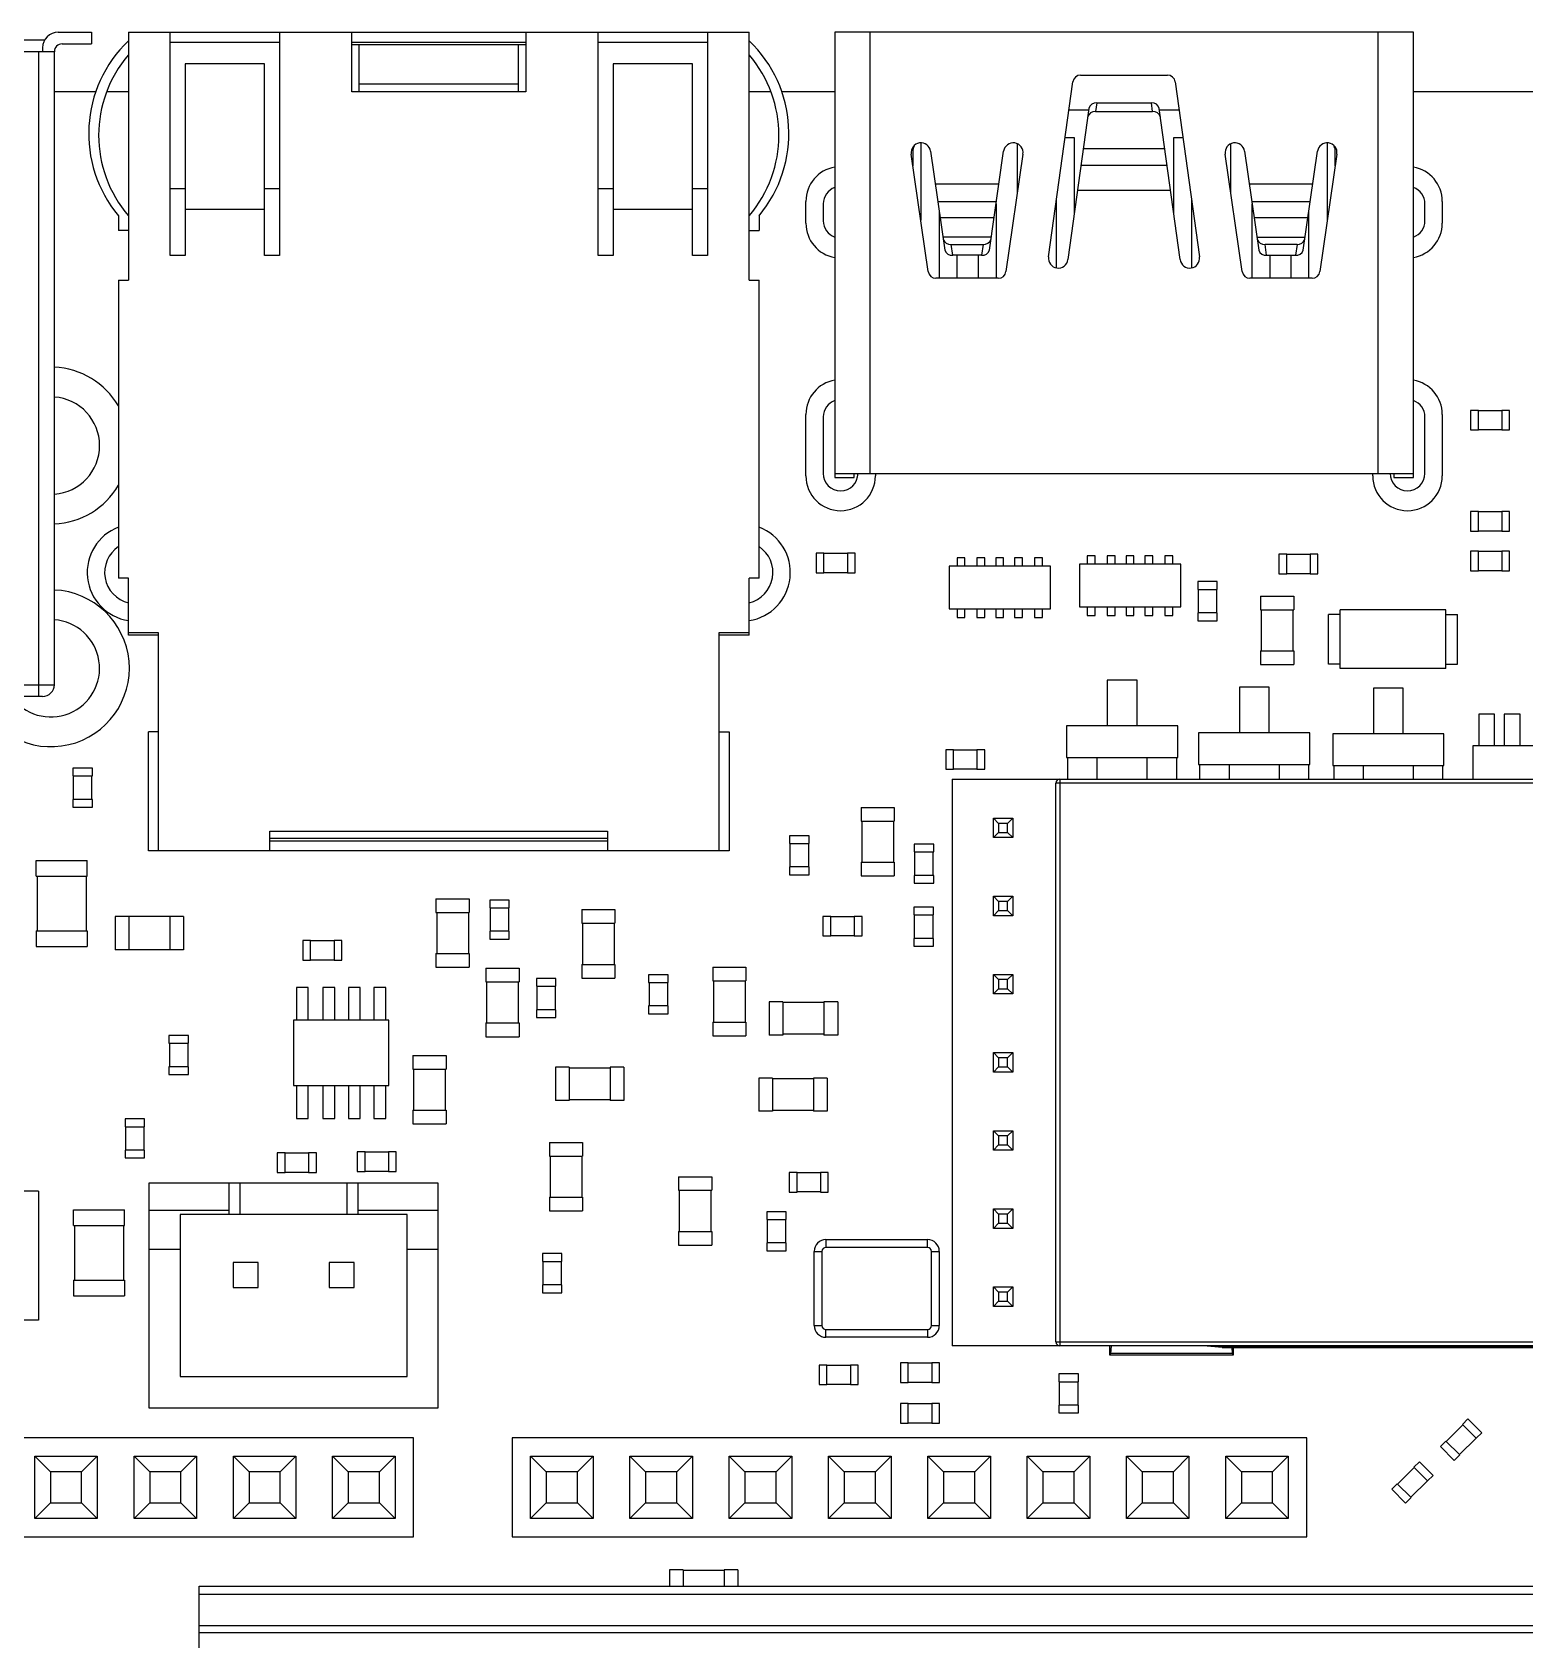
# Model space of a CAD drawing. Extents: x 0 to 723, y 0 to 367.
# Drawn here: x 629.4 to 677.9, y 314.6 to 366.9 of the extents above; entities that cross this region are included whole.
import ezdxf

# ---------------------------------------------------------------- set-up
doc = ezdxf.new("R2010")
doc.units = 0
doc.header["$MEASUREMENT"] = 0
doc.layers.get('0').update_dxf_attribs({"linetype": 'CONTINUOUS'})

msp = doc.modelspace()

# ---------------------------------------------------------------- linework, layer by layer
at = {"linetype": 'CONTINUOUS'}
for p, q in [((630.287, 366.88), (631.367, 366.88)), ((631.367, 366.88), (631.367, 366.499)), ((632.567, 366.88), (632.567, 358.815)), ((632.567, 366.88), (652.729, 366.88)), ((633.922, 359.621), (633.922, 366.88)), ((637.471, 366.88), (637.471, 359.621)), ((639.825, 364.944), (639.825, 366.88)), ((645.471, 366.88), (645.471, 364.944)), ((647.825, 359.621), (647.825, 366.88)), ((651.374, 366.88), (651.374, 359.621)), ((652.729, 358.815), (652.729, 366.88)), ((655.512, 366.88), (655.512, 352.402)), ((674.308, 366.88), (655.512, 366.88)), ((656.655, 366.88), (656.655, 352.529)), ((673.165, 352.529), (673.165, 366.88)), ((674.308, 352.402), (674.308, 366.88)), ((628.89, 366.626), (629.848, 366.626)), ((629.779, 366.372), (629.779, 366.245)), ((630.414, 366.499), (631.367, 366.499)), ((633.922, 366.557), (637.471, 366.557)), ((639.825, 366.557), (645.471, 366.557)), ((639.825, 366.476), (645.471, 366.476)), ((640.067, 364.944), (640.067, 366.476)), ((645.229, 366.476), (645.229, 364.944)), ((647.825, 366.557), (651.374, 366.557)), ((630.16, 366.245), (613.396, 366.245)), ((629.652, 345.29), (629.652, 366.245)), ((630.16, 345.671), (630.16, 366.245)), ((636.987, 365.847), (634.406, 365.847)), ((634.406, 365.847), (634.406, 359.621)), ((636.987, 359.621), (636.987, 365.847)), ((648.309, 365.847), (648.309, 359.621)), ((650.89, 365.847), (648.309, 365.847)), ((650.89, 359.621), (650.89, 365.847)), ((662.457, 359.574), (663.246, 365.263)), ((663.498, 365.483), (666.321, 365.483)), ((666.573, 365.263), (667.362, 359.574)), ((631.502, 364.936), (630.16, 364.936)), ((632.567, 364.936), (631.855, 364.936)), ((645.471, 364.944), (639.825, 364.944)), ((645.229, 365.186), (640.067, 365.186)), ((653.441, 364.936), (652.729, 364.936)), ((655.512, 364.936), (653.794, 364.936)), ((680.993, 364.936), (674.308, 364.936)), ((663.767, 364.393), (663.086, 359.487)), ((663.759, 364.34), (663.118, 364.34)), ((664.02, 364.581), (663.981, 364.301)), ((663.981, 364.301), (665.838, 364.301)), ((664.02, 364.581), (665.8, 364.581)), ((665.838, 364.301), (665.8, 364.581)), ((666.733, 359.487), (666.053, 364.393)), ((666.701, 364.34), (666.06, 364.34)), ((661.449, 361.694), (661.449, 363.25)), ((662.995, 363.451), (663.29, 363.451)), ((663.29, 363.451), (663.29, 360.958)), ((666.529, 363.451), (666.824, 363.451)), ((666.529, 360.958), (666.529, 363.451)), ((668.37, 363.25), (668.37, 361.694)), ((658.547, 359.096), (657.995, 362.919)), ((658.052, 363.07), (658.052, 362.53)), ((658.624, 363.009), (659.088, 359.792)), ((660.533, 359.792), (660.997, 363.009)), ((661.626, 362.919), (661.074, 359.096)), ((663.588, 363.102), (666.232, 363.102)), ((668.745, 359.096), (668.194, 362.919)), ((668.822, 363.009), (669.286, 359.792)), ((670.731, 359.792), (671.195, 363.009)), ((671.824, 362.919), (671.272, 359.096)), ((671.768, 362.53), (671.768, 363.07)), ((666.309, 362.546), (663.511, 362.546)), ((633.922, 361.799), (634.406, 361.799)), ((636.987, 361.799), (637.471, 361.799)), ((647.825, 361.799), (648.309, 361.799)), ((650.89, 361.799), (651.374, 361.799)), ((658.776, 361.955), (660.845, 361.955)), ((666.421, 361.736), (663.398, 361.736)), ((668.974, 361.955), (671.043, 361.955)), ((636.987, 361.113), (634.406, 361.113)), ((650.89, 361.113), (648.309, 361.113)), ((654.573, 360.669), (654.573, 361.379)), ((655.137, 361.298), (655.137, 360.75)), ((658.86, 361.372), (660.761, 361.372)), ((660.75, 361.3), (660.75, 358.879)), ((662.719, 359.217), (662.719, 361.46)), ((667.1, 361.46), (667.1, 359.217)), ((669.058, 361.372), (670.959, 361.372)), ((669.069, 358.879), (669.069, 361.3)), ((674.681, 360.75), (674.681, 361.298)), ((675.246, 361.379), (675.246, 360.669)), ((632.245, 360.912), (632.245, 360.428)), ((653.051, 360.912), (653.051, 360.428)), ((658.909, 358.879), (658.909, 361.036)), ((658.934, 360.859), (660.687, 360.859)), ((669.132, 360.859), (670.885, 360.859)), ((670.91, 358.879), (670.91, 361.036)), ((632.567, 360.428), (632.245, 360.428)), ((652.729, 360.428), (653.051, 360.428)), ((655.506, 360.337), (655.512, 360.334)), ((660.594, 360.216), (659.027, 360.216)), ((669.225, 360.216), (670.792, 360.216)), ((674.308, 360.334), (674.313, 360.337)), ((634.406, 359.621), (633.922, 359.621)), ((637.471, 359.621), (636.987, 359.621)), ((648.309, 359.621), (647.825, 359.621)), ((651.374, 359.621), (650.89, 359.621)), ((659.342, 359.628), (659.291, 359.98)), ((659.291, 359.98), (660.33, 359.98)), ((660.279, 359.628), (659.342, 359.628)), ((659.48, 359.628), (659.48, 358.879)), ((660.179, 358.879), (660.179, 359.628)), ((660.33, 359.98), (660.279, 359.628)), ((669.54, 359.628), (669.49, 359.98)), ((670.528, 359.98), (669.49, 359.98)), ((669.54, 359.628), (670.477, 359.628)), ((669.64, 359.628), (669.64, 358.879)), ((670.339, 358.879), (670.339, 359.628)), ((670.528, 359.98), (670.477, 359.628)), ((632.245, 358.815), (632.245, 349.138)), ((632.245, 358.815), (632.567, 358.815)), ((652.729, 358.815), (653.051, 358.815)), ((653.051, 349.138), (653.051, 358.815)), ((660.822, 358.879), (658.799, 358.879)), ((671.021, 358.879), (668.997, 358.879)), ((654.573, 352.455), (654.573, 354.455)), ((655.137, 354.374), (655.137, 352.536)), ((674.681, 352.536), (674.681, 354.374)), ((675.246, 354.455), (675.246, 352.455)), ((676.165, 354.588), (676.165, 353.953)), ((676.419, 354.588), (676.165, 354.588)), ((676.419, 353.953), (676.419, 354.588)), ((677.181, 354.576), (676.419, 354.576)), ((677.181, 354.588), (677.181, 353.953)), ((677.435, 354.588), (677.181, 354.588)), ((677.435, 353.953), (677.435, 354.588)), ((676.165, 353.953), (676.419, 353.953)), ((676.419, 353.966), (677.181, 353.966)), ((677.181, 353.953), (677.435, 353.953)), ((674.308, 352.529), (655.512, 352.529)), ((655.512, 352.402), (656.147, 352.402)), ((656.147, 352.402), (656.147, 352.529)), ((656.831, 352.529), (656.831, 352.455)), ((672.988, 352.455), (672.988, 352.529)), ((673.673, 352.529), (673.673, 352.402)), ((673.673, 352.402), (674.308, 352.402)), ((676.165, 351.298), (676.165, 350.663)), ((676.419, 351.298), (676.165, 351.298)), ((676.419, 350.663), (676.419, 351.298)), ((677.181, 351.285), (676.419, 351.285)), ((677.181, 351.298), (677.181, 350.663)), ((677.435, 351.298), (677.181, 351.298)), ((677.435, 350.663), (677.435, 351.298)), ((676.165, 350.663), (676.419, 350.663)), ((676.419, 350.676), (677.181, 350.676)), ((677.181, 350.663), (677.435, 350.663)), ((654.907, 349.943), (654.907, 349.308)), ((655.161, 349.943), (654.907, 349.943)), ((655.161, 349.308), (655.161, 349.943)), ((655.923, 349.93), (655.161, 349.93)), ((656.177, 349.943), (655.923, 349.943)), ((655.923, 349.943), (655.923, 349.308)), ((656.177, 349.308), (656.177, 349.943)), ((659.742, 349.79), (659.483, 349.79)), ((659.483, 349.79), (659.483, 349.52)), ((659.742, 349.52), (659.742, 349.79)), ((660.387, 349.79), (660.129, 349.79)), ((660.129, 349.79), (660.129, 349.52)), ((660.387, 349.52), (660.387, 349.79)), ((660.998, 349.79), (660.744, 349.79)), ((660.744, 349.79), (660.744, 349.52)), ((660.998, 349.52), (660.998, 349.79)), ((661.613, 349.79), (661.354, 349.79)), ((661.354, 349.79), (661.354, 349.52)), ((661.613, 349.52), (661.613, 349.79)), ((662, 349.79), (662, 349.52)), ((662.258, 349.79), (662, 349.79)), ((662.258, 349.52), (662.258, 349.79)), ((666.749, 349.585), (663.458, 349.585)), ((663.458, 349.585), (663.458, 348.198)), ((663.974, 349.858), (663.716, 349.858)), ((663.716, 349.858), (663.716, 349.585)), ((663.974, 349.585), (663.974, 349.858)), ((664.62, 349.858), (664.362, 349.858)), ((664.362, 349.858), (664.362, 349.585)), ((664.62, 349.585), (664.62, 349.858)), ((665.23, 349.858), (664.976, 349.858)), ((664.976, 349.858), (664.976, 349.585)), ((665.23, 349.585), (665.23, 349.858)), ((665.845, 349.858), (665.587, 349.858)), ((665.587, 349.858), (665.587, 349.585)), ((665.845, 349.585), (665.845, 349.858)), ((666.491, 349.858), (666.233, 349.858)), ((666.233, 349.858), (666.233, 349.585)), ((666.491, 349.585), (666.491, 349.858)), ((666.749, 348.198), (666.749, 349.585)), ((670.193, 349.911), (669.939, 349.911)), ((669.939, 349.911), (669.939, 349.276)), ((670.193, 349.276), (670.193, 349.911)), ((670.955, 349.898), (670.193, 349.898)), ((671.209, 349.911), (670.955, 349.911)), ((670.955, 349.911), (670.955, 349.276)), ((671.209, 349.276), (671.209, 349.911)), ((676.165, 350.008), (676.165, 349.373)), ((676.419, 350.008), (676.165, 350.008)), ((676.419, 349.373), (676.419, 350.008)), ((677.181, 349.995), (676.419, 349.995)), ((677.181, 350.008), (677.181, 349.373)), ((677.435, 350.008), (677.181, 350.008)), ((677.435, 349.373), (677.435, 350.008)), ((632.567, 349.138), (632.245, 349.138)), ((632.567, 347.283), (632.567, 349.138)), ((653.051, 349.138), (652.729, 349.138)), ((652.729, 347.283), (652.729, 349.138)), ((654.907, 349.308), (655.161, 349.308)), ((655.161, 349.321), (655.923, 349.321)), ((655.923, 349.308), (656.177, 349.308)), ((659.233, 349.52), (659.233, 348.133)), ((662.523, 349.52), (659.233, 349.52)), ((662.523, 348.133), (662.523, 349.52)), ((669.939, 349.276), (670.193, 349.276)), ((670.193, 349.289), (670.955, 349.289)), ((670.955, 349.276), (671.209, 349.276)), ((676.165, 349.373), (676.419, 349.373)), ((676.419, 349.385), (677.181, 349.385)), ((677.181, 349.373), (677.435, 349.373)), ((667.301, 349.021), (667.301, 348.767)), ((667.936, 349.021), (667.301, 349.021)), ((667.301, 348.767), (667.936, 348.767)), ((667.313, 348.767), (667.313, 348.005)), ((667.923, 348.005), (667.923, 348.767)), ((667.936, 348.767), (667.936, 349.021)), ((669.343, 348.548), (670.423, 348.548)), ((669.343, 348.548), (669.343, 348.104)), ((670.423, 348.548), (670.423, 348.104)), ((659.233, 348.133), (662.523, 348.133)), ((659.483, 348.128), (659.483, 347.854)), ((659.742, 348.128), (659.483, 348.128)), ((659.742, 347.854), (659.742, 348.128)), ((660.129, 348.128), (660.129, 347.854)), ((660.387, 348.128), (660.129, 348.128)), ((660.387, 347.854), (660.387, 348.128)), ((660.998, 348.128), (660.744, 348.128)), ((660.744, 348.128), (660.744, 347.854)), ((660.998, 347.854), (660.998, 348.128)), ((661.354, 348.128), (661.354, 347.854)), ((661.613, 348.128), (661.354, 348.128)), ((661.613, 347.854), (661.613, 348.128)), ((662, 348.128), (662, 347.854)), ((662.258, 348.128), (662, 348.128)), ((662.258, 347.854), (662.258, 348.128)), ((663.458, 348.198), (666.749, 348.198)), ((663.716, 348.196), (663.716, 347.922)), ((663.974, 348.196), (663.716, 348.196)), ((663.974, 347.922), (663.974, 348.196)), ((664.62, 348.196), (664.362, 348.196)), ((664.362, 348.196), (664.362, 347.922)), ((664.62, 347.922), (664.62, 348.196)), ((664.976, 348.196), (664.976, 347.922)), ((665.23, 348.196), (664.976, 348.196)), ((665.23, 347.922), (665.23, 348.196)), ((665.587, 348.196), (665.587, 347.922)), ((665.845, 348.196), (665.587, 348.196)), ((665.845, 347.922), (665.845, 348.196)), ((666.233, 348.196), (666.233, 347.922)), ((666.491, 348.196), (666.233, 348.196)), ((666.491, 347.922), (666.491, 348.196)), ((667.301, 348.005), (667.301, 347.751)), ((667.936, 348.005), (667.301, 348.005)), ((667.936, 347.751), (667.936, 348.005)), ((669.343, 348.104), (670.423, 348.104)), ((669.368, 348.104), (669.368, 346.77)), ((670.397, 348.104), (670.397, 346.77)), ((671.931, 346.194), (671.931, 348.099)), ((675.36, 348.099), (671.931, 348.099)), ((675.36, 346.194), (675.36, 348.099)), ((659.483, 347.854), (659.742, 347.854)), ((660.129, 347.854), (660.387, 347.854)), ((660.744, 347.854), (660.998, 347.854)), ((661.354, 347.854), (661.613, 347.854)), ((662, 347.854), (662.258, 347.854)), ((663.716, 347.922), (663.974, 347.922)), ((664.362, 347.922), (664.62, 347.922)), ((664.976, 347.922), (665.23, 347.922)), ((665.587, 347.922), (665.845, 347.922)), ((666.233, 347.922), (666.491, 347.922)), ((667.301, 347.751), (667.936, 347.751)), ((671.931, 347.953), (671.55, 347.953)), ((671.55, 346.34), (671.55, 347.953)), ((675.36, 347.953), (675.741, 347.953)), ((675.741, 346.34), (675.741, 347.953)), ((632.567, 347.363), (633.535, 347.363)), ((633.535, 347.283), (632.567, 347.283)), ((633.535, 347.363), (633.535, 340.267)), ((651.761, 347.363), (652.729, 347.363)), ((651.761, 340.267), (651.761, 347.363)), ((652.729, 347.283), (651.761, 347.283)), ((669.343, 346.77), (670.423, 346.77)), ((669.343, 346.77), (669.343, 346.326)), ((670.423, 346.77), (670.423, 346.326)), ((669.343, 346.326), (670.423, 346.326)), ((671.931, 346.34), (671.55, 346.34)), ((675.36, 346.194), (671.931, 346.194)), ((675.36, 346.34), (675.741, 346.34)), ((613.396, 345.671), (630.16, 345.671)), ((665.33, 345.819), (664.362, 345.819)), ((664.362, 345.819), (664.362, 344.335)), ((665.33, 344.335), (665.33, 345.819)), ((669.622, 345.593), (668.655, 345.593)), ((668.655, 345.593), (668.655, 344.11)), ((669.622, 344.11), (669.622, 345.593)), ((673.977, 345.561), (673.009, 345.561)), ((673.009, 345.561), (673.009, 344.077)), ((673.977, 344.077), (673.977, 345.561)), ((629.779, 345.29), (613.777, 345.29)), ((676.432, 344.713), (676.432, 343.681)), ((676.948, 344.713), (676.432, 344.713)), ((676.948, 343.681), (676.948, 344.713)), ((677.774, 344.713), (677.258, 344.713)), ((677.258, 344.713), (677.258, 343.681)), ((677.774, 343.681), (677.774, 344.713)), ((633.213, 340.267), (633.213, 344.138)), ((633.535, 344.138), (633.213, 344.138)), ((651.761, 344.138), (652.083, 344.138)), ((652.083, 344.138), (652.083, 340.267)), ((663.042, 344.335), (663.042, 343.303)), ((666.655, 344.335), (663.042, 344.335)), ((666.655, 343.303), (666.655, 344.335)), ((667.332, 344.11), (667.332, 343.077)), ((670.945, 344.11), (667.332, 344.11)), ((670.945, 343.077), (670.945, 344.11)), ((675.3, 344.077), (671.687, 344.077)), ((671.687, 344.077), (671.687, 343.045)), ((675.3, 343.045), (675.3, 344.077)), ((659.37, 343.556), (659.116, 343.556)), ((659.116, 343.556), (659.116, 342.921)), ((659.37, 342.921), (659.37, 343.556)), ((660.132, 343.544), (659.37, 343.544)), ((660.386, 343.556), (660.132, 343.556)), ((660.132, 343.556), (660.132, 342.921)), ((660.386, 342.921), (660.386, 343.556)), ((663.042, 343.303), (666.655, 343.303)), ((663.072, 343.303), (663.072, 342.6)), ((664.039, 342.6), (664.039, 343.303)), ((665.652, 343.303), (665.652, 342.6)), ((666.62, 342.6), (666.62, 343.303)), ((678.784, 343.681), (676.244, 343.681)), ((676.244, 343.681), (676.244, 342.6)), ((630.759, 342.959), (630.759, 342.705)), ((631.394, 342.959), (630.759, 342.959)), ((631.394, 342.705), (631.394, 342.959)), ((659.116, 342.921), (659.37, 342.921)), ((659.37, 342.934), (660.132, 342.934)), ((660.132, 342.921), (660.386, 342.921)), ((667.332, 343.077), (670.945, 343.077)), ((667.364, 343.077), (667.364, 342.6)), ((668.332, 342.6), (668.332, 343.077)), ((669.945, 343.077), (669.945, 342.6)), ((670.913, 342.6), (670.913, 343.077)), ((671.687, 343.045), (675.3, 343.045)), ((671.719, 343.045), (671.719, 342.6)), ((672.687, 342.6), (672.687, 343.045)), ((674.3, 343.045), (674.3, 342.6)), ((675.268, 342.6), (675.268, 343.045)), ((630.759, 342.705), (631.394, 342.705)), ((630.772, 342.705), (630.772, 341.943)), ((631.381, 341.943), (631.381, 342.705)), ((659.329, 342.6), (695.08, 342.6)), ((659.329, 342.6), (659.329, 324.185)), ((685.428, 342.473), (662.695, 342.473)), ((662.695, 324.312), (662.695, 342.473)), ((662.822, 342.6), (662.822, 324.185)), ((631.394, 341.943), (630.759, 341.943)), ((630.759, 341.943), (630.759, 341.689)), ((631.394, 341.689), (631.394, 341.943)), ((630.759, 341.689), (631.394, 341.689)), ((656.367, 341.681), (656.367, 341.237)), ((656.367, 341.681), (657.446, 341.681)), ((656.367, 341.237), (657.446, 341.237)), ((656.392, 341.237), (656.392, 339.903)), ((657.421, 341.237), (657.421, 339.903)), ((657.446, 341.681), (657.446, 341.237)), ((660.663, 340.701), (660.663, 341.336)), ((660.663, 341.336), (660.833, 341.165)), ((660.663, 341.336), (661.298, 341.336)), ((661.128, 341.165), (661.298, 341.336)), ((661.298, 341.336), (661.298, 340.701)), ((637.164, 340.912), (648.132, 340.912)), ((637.164, 340.267), (637.164, 340.912)), ((648.132, 340.912), (648.132, 340.267)), ((654.042, 340.763), (654.042, 340.509)), ((654.677, 340.763), (654.042, 340.763)), ((654.677, 340.509), (654.677, 340.763)), ((660.663, 340.701), (660.833, 340.871)), ((661.298, 340.701), (660.663, 340.701)), ((660.833, 341.165), (660.833, 340.871)), ((661.128, 341.165), (660.833, 341.165)), ((660.833, 340.871), (661.128, 340.871)), ((661.128, 340.871), (661.128, 341.165)), ((661.128, 340.871), (661.298, 340.701)), ((652.083, 340.267), (633.213, 340.267)), ((648.132, 340.67), (637.164, 340.67)), ((648.132, 340.589), (637.164, 340.589)), ((654.042, 340.509), (654.677, 340.509)), ((654.054, 340.509), (654.054, 339.747)), ((654.664, 339.747), (654.664, 340.509)), ((658.726, 340.488), (658.091, 340.488)), ((658.091, 340.488), (658.091, 340.234)), ((658.091, 340.234), (658.726, 340.234)), ((658.103, 340.234), (658.103, 339.472)), ((658.713, 339.472), (658.713, 340.234)), ((658.726, 340.234), (658.726, 340.488)), ((629.573, 339.444), (629.573, 339.952)), ((629.573, 339.952), (631.224, 339.952)), ((631.224, 339.444), (631.224, 339.952)), ((654.042, 339.747), (654.042, 339.493)), ((654.677, 339.747), (654.042, 339.747)), ((654.677, 339.493), (654.677, 339.747)), ((656.367, 339.903), (656.367, 339.459)), ((656.367, 339.903), (657.446, 339.903)), ((657.446, 339.903), (657.446, 339.459)), ((629.573, 339.444), (631.224, 339.444)), ((629.598, 339.444), (629.598, 337.666)), ((631.198, 339.444), (631.198, 337.666)), ((654.042, 339.493), (654.677, 339.493)), ((656.367, 339.459), (657.446, 339.459)), ((658.091, 339.472), (658.091, 339.218)), ((658.726, 339.472), (658.091, 339.472)), ((658.091, 339.218), (658.726, 339.218)), ((658.726, 339.218), (658.726, 339.472)), ((642.556, 338.709), (643.636, 338.709)), ((642.556, 338.709), (642.556, 338.265)), ((643.636, 338.709), (643.636, 338.265)), ((644.302, 338.671), (644.302, 338.417)), ((644.937, 338.671), (644.302, 338.671)), ((644.937, 338.417), (644.937, 338.671)), ((660.663, 338.161), (660.663, 338.796)), ((660.663, 338.796), (660.833, 338.625)), ((660.663, 338.796), (661.298, 338.796)), ((660.833, 338.625), (660.833, 338.331)), ((661.128, 338.625), (660.833, 338.625)), ((661.298, 338.796), (661.128, 338.625)), ((661.128, 338.331), (661.128, 338.625)), ((661.298, 338.796), (661.298, 338.161)), ((632.137, 338.138), (632.137, 337.058)), ((634.36, 338.138), (632.137, 338.138)), ((632.582, 338.138), (632.582, 337.058)), ((633.915, 338.138), (633.915, 337.058)), ((634.36, 338.138), (634.36, 337.058)), ((642.556, 338.265), (643.636, 338.265)), ((642.582, 338.265), (642.582, 336.931)), ((643.61, 338.265), (643.61, 336.931)), ((644.302, 338.417), (644.937, 338.417)), ((644.315, 338.417), (644.315, 337.655)), ((644.924, 337.655), (644.924, 338.417)), ((647.29, 338.36), (647.29, 337.916)), ((647.29, 338.36), (648.37, 338.36)), ((648.37, 338.36), (648.37, 337.916)), ((655.382, 338.142), (655.128, 338.142)), ((655.128, 338.142), (655.128, 337.507)), ((655.382, 337.507), (655.382, 338.142)), ((656.144, 338.129), (655.382, 338.129)), ((656.144, 338.142), (656.144, 337.507)), ((656.398, 338.142), (656.144, 338.142)), ((656.398, 337.507), (656.398, 338.142)), ((658.081, 338.443), (658.081, 338.189)), ((658.716, 338.443), (658.081, 338.443)), ((658.081, 338.189), (658.716, 338.189)), ((658.094, 338.189), (658.094, 337.427)), ((658.704, 337.427), (658.704, 338.189)), ((658.716, 338.189), (658.716, 338.443)), ((660.833, 338.331), (660.663, 338.161)), ((661.298, 338.161), (660.663, 338.161)), ((660.833, 338.331), (661.128, 338.331)), ((661.128, 338.331), (661.298, 338.161)), ((629.573, 337.666), (631.224, 337.666)), ((629.573, 337.666), (629.573, 337.158)), ((631.224, 337.666), (631.224, 337.158)), ((644.302, 337.655), (644.302, 337.401)), ((644.937, 337.655), (644.302, 337.655)), ((644.937, 337.401), (644.937, 337.655)), ((647.29, 337.916), (648.37, 337.916)), ((647.316, 337.916), (647.316, 336.582)), ((648.344, 337.916), (648.344, 336.582)), ((629.573, 337.158), (631.224, 337.158)), ((634.36, 337.058), (632.137, 337.058)), ((638.483, 337.354), (638.229, 337.354)), ((638.229, 337.354), (638.229, 336.719)), ((638.483, 336.719), (638.483, 337.354)), ((639.245, 337.341), (638.483, 337.341)), ((639.245, 337.354), (639.245, 336.719)), ((639.499, 337.354), (639.245, 337.354)), ((639.499, 336.719), (639.499, 337.354)), ((644.302, 337.401), (644.937, 337.401)), ((655.128, 337.507), (655.382, 337.507)), ((655.382, 337.52), (656.144, 337.52)), ((656.144, 337.507), (656.398, 337.507)), ((658.081, 337.427), (658.081, 337.173)), ((658.716, 337.427), (658.081, 337.427)), ((658.081, 337.173), (658.716, 337.173)), ((658.716, 337.173), (658.716, 337.427)), ((638.229, 336.719), (638.483, 336.719)), ((638.483, 336.731), (639.245, 336.731)), ((639.245, 336.719), (639.499, 336.719)), ((642.556, 336.931), (643.636, 336.931)), ((642.556, 336.931), (642.556, 336.487)), ((643.636, 336.931), (643.636, 336.487)), ((647.29, 336.582), (647.29, 336.138)), ((647.29, 336.582), (648.37, 336.582)), ((648.37, 336.582), (648.37, 336.138)), ((642.556, 336.487), (643.636, 336.487)), ((644.177, 336.454), (645.256, 336.454)), ((644.177, 336.454), (644.177, 336.009)), ((644.177, 336.009), (645.256, 336.009)), ((644.202, 336.009), (644.202, 334.676)), ((645.231, 336.009), (645.231, 334.676)), ((645.256, 336.454), (645.256, 336.009)), ((645.818, 336.123), (645.818, 335.869)), ((646.453, 336.123), (645.818, 336.123)), ((646.453, 335.869), (646.453, 336.123)), ((647.29, 336.138), (648.37, 336.138)), ((649.466, 336.245), (649.466, 335.991)), ((650.101, 336.245), (649.466, 336.245)), ((649.466, 335.991), (650.101, 335.991)), ((649.479, 335.991), (649.479, 335.229)), ((650.089, 335.229), (650.089, 335.991)), ((650.101, 335.991), (650.101, 336.245)), ((651.547, 336.485), (652.627, 336.485)), ((651.547, 336.485), (651.547, 336.041)), ((651.547, 336.041), (652.627, 336.041)), ((651.572, 336.041), (651.572, 334.707)), ((652.601, 336.041), (652.601, 334.707)), ((652.627, 336.485), (652.627, 336.041)), ((660.663, 336.256), (661.298, 336.256)), ((660.663, 336.256), (660.833, 336.085)), ((660.663, 335.621), (660.663, 336.256)), ((661.128, 336.085), (660.833, 336.085)), ((660.833, 336.085), (660.833, 335.791)), ((661.298, 336.256), (661.128, 336.085)), ((661.128, 335.791), (661.128, 336.085)), ((661.298, 336.256), (661.298, 335.621)), ((638.022, 335.833), (638.022, 334.769)), ((638.402, 335.833), (638.022, 335.833)), ((638.402, 334.769), (638.402, 335.833)), ((639.272, 335.833), (638.885, 335.833)), ((638.885, 335.833), (638.885, 334.769)), ((639.272, 334.769), (639.272, 335.833)), ((640.098, 335.833), (639.711, 335.833)), ((639.711, 335.833), (639.711, 334.769)), ((640.098, 334.769), (640.098, 335.833)), ((640.927, 335.833), (640.536, 335.833)), ((640.536, 335.833), (640.536, 334.769)), ((640.927, 334.769), (640.927, 335.833)), ((645.818, 335.869), (646.453, 335.869)), ((645.831, 335.869), (645.831, 335.107)), ((646.441, 335.107), (646.441, 335.869)), ((660.833, 335.791), (660.663, 335.621)), ((661.298, 335.621), (660.663, 335.621)), ((660.833, 335.791), (661.128, 335.791)), ((661.128, 335.791), (661.298, 335.621)), ((645.818, 335.107), (645.818, 334.853)), ((646.453, 335.107), (645.818, 335.107)), ((646.453, 334.853), (646.453, 335.107)), ((649.466, 335.229), (649.466, 334.975)), ((650.101, 335.229), (649.466, 335.229)), ((649.466, 334.975), (650.101, 334.975)), ((650.101, 334.975), (650.101, 335.229)), ((653.384, 335.364), (653.384, 334.285)), ((653.829, 335.364), (653.384, 335.364)), ((653.829, 335.364), (653.829, 334.285)), ((655.162, 335.339), (653.829, 335.339)), ((655.162, 335.364), (655.162, 334.285)), ((655.607, 335.364), (655.162, 335.364)), ((655.607, 335.364), (655.607, 334.285)), ((637.924, 334.769), (637.924, 332.64)), ((641.021, 334.769), (637.924, 334.769)), ((641.021, 332.64), (641.021, 334.769)), ((644.177, 334.676), (644.177, 334.231)), ((644.177, 334.676), (645.256, 334.676)), ((645.256, 334.676), (645.256, 334.231)), ((645.818, 334.853), (646.453, 334.853)), ((651.547, 334.707), (651.547, 334.263)), ((651.547, 334.707), (652.627, 334.707)), ((652.627, 334.707), (652.627, 334.263)), ((634.518, 334.269), (633.883, 334.269)), ((633.883, 334.269), (633.883, 334.015)), ((633.883, 334.015), (634.518, 334.015)), ((633.896, 334.015), (633.896, 333.253)), ((634.505, 333.253), (634.505, 334.015)), ((634.518, 334.015), (634.518, 334.269)), ((644.177, 334.231), (645.256, 334.231)), ((651.547, 334.263), (652.627, 334.263)), ((653.829, 334.285), (653.384, 334.285)), ((655.162, 334.31), (653.829, 334.31)), ((655.607, 334.285), (655.162, 334.285)), ((641.806, 333.619), (641.806, 333.175)), ((641.806, 333.619), (642.885, 333.619)), ((642.885, 333.619), (642.885, 333.175)), ((660.663, 333.716), (661.298, 333.716)), ((660.663, 333.716), (660.833, 333.545)), ((660.663, 333.081), (660.663, 333.716)), ((660.833, 333.545), (660.833, 333.251)), ((661.128, 333.545), (660.833, 333.545)), ((661.298, 333.716), (661.128, 333.545)), ((661.128, 333.251), (661.128, 333.545)), ((661.298, 333.716), (661.298, 333.081)), ((633.883, 333.253), (633.883, 332.999)), ((634.518, 333.253), (633.883, 333.253)), ((633.883, 332.999), (634.518, 332.999)), ((634.518, 332.999), (634.518, 333.253)), ((641.806, 333.175), (642.885, 333.175)), ((641.831, 333.175), (641.831, 331.841)), ((642.86, 333.175), (642.86, 331.841)), ((646.436, 333.235), (646.436, 332.156)), ((646.881, 333.235), (646.436, 333.235)), ((646.881, 333.235), (646.881, 332.156)), ((648.214, 333.21), (646.881, 333.21)), ((648.659, 333.235), (648.214, 333.235)), ((648.214, 333.235), (648.214, 332.156)), ((648.659, 333.235), (648.659, 332.156)), ((653.045, 332.885), (653.045, 331.805)), ((653.49, 332.885), (653.045, 332.885)), ((653.49, 332.885), (653.49, 331.805)), ((654.823, 332.859), (653.49, 332.859)), ((654.823, 332.885), (654.823, 331.805)), ((655.268, 332.885), (654.823, 332.885)), ((655.268, 332.885), (655.268, 331.805)), ((660.833, 333.251), (660.663, 333.081)), ((661.298, 333.081), (660.663, 333.081)), ((660.833, 333.251), (661.128, 333.251)), ((661.128, 333.251), (661.298, 333.081)), ((637.924, 332.64), (641.021, 332.64)), ((638.022, 332.64), (638.022, 331.577)), ((638.409, 331.577), (638.409, 332.64)), ((638.885, 332.64), (638.885, 331.577)), ((639.272, 331.577), (639.272, 332.64)), ((639.711, 332.64), (639.711, 331.577)), ((640.098, 331.577), (640.098, 332.64)), ((640.536, 332.64), (640.536, 331.577)), ((640.923, 331.577), (640.923, 332.64)), ((641.806, 331.841), (641.806, 331.397)), ((641.806, 331.841), (642.885, 331.841)), ((642.885, 331.841), (642.885, 331.397)), ((646.881, 332.156), (646.436, 332.156)), ((648.214, 332.181), (646.881, 332.181)), ((648.659, 332.156), (648.214, 332.156)), ((653.49, 331.805), (653.045, 331.805)), ((654.823, 331.831), (653.49, 331.831)), ((655.268, 331.805), (654.823, 331.805)), ((632.456, 331.559), (632.456, 331.305)), ((633.091, 331.559), (632.456, 331.559)), ((632.456, 331.305), (633.091, 331.305)), ((632.469, 331.305), (632.469, 330.543)), ((633.079, 330.543), (633.079, 331.305)), ((633.091, 331.305), (633.091, 331.559)), ((638.022, 331.577), (638.409, 331.577)), ((638.885, 331.577), (639.272, 331.577)), ((639.711, 331.577), (640.098, 331.577)), ((640.536, 331.577), (640.923, 331.577)), ((641.806, 331.397), (642.885, 331.397)), ((646.241, 330.792), (647.321, 330.792)), ((646.241, 330.792), (646.241, 330.348)), ((647.321, 330.792), (647.321, 330.348)), ((660.663, 330.541), (660.663, 331.176)), ((660.663, 331.176), (660.833, 331.005)), ((660.663, 331.176), (661.298, 331.176)), ((660.833, 331.005), (660.833, 330.711)), ((661.128, 331.005), (660.833, 331.005)), ((661.298, 331.176), (661.128, 331.005)), ((661.128, 330.711), (661.128, 331.005)), ((661.298, 331.176), (661.298, 330.541)), ((632.456, 330.543), (632.456, 330.289)), ((633.091, 330.543), (632.456, 330.543)), ((632.456, 330.289), (633.091, 330.289)), ((633.091, 330.289), (633.091, 330.543)), ((637.655, 330.454), (637.401, 330.454)), ((637.401, 330.454), (637.401, 329.819)), ((637.655, 329.819), (637.655, 330.454)), ((638.417, 330.442), (637.655, 330.442)), ((638.417, 330.454), (638.417, 329.819)), ((638.671, 330.454), (638.417, 330.454)), ((638.671, 329.819), (638.671, 330.454)), ((640.252, 330.487), (639.998, 330.487)), ((639.998, 330.487), (639.998, 329.852)), ((640.252, 329.852), (640.252, 330.487)), ((641.014, 330.474), (640.252, 330.474)), ((641.014, 330.487), (641.014, 329.852)), ((641.268, 330.487), (641.014, 330.487)), ((641.268, 329.852), (641.268, 330.487)), ((646.241, 330.348), (647.321, 330.348)), ((646.267, 330.348), (646.267, 329.014)), ((647.295, 330.348), (647.295, 329.014)), ((660.833, 330.711), (660.663, 330.541)), ((661.298, 330.541), (660.663, 330.541)), ((660.833, 330.711), (661.128, 330.711)), ((661.128, 330.711), (661.298, 330.541)), ((637.401, 329.819), (637.655, 329.819)), ((637.655, 329.832), (638.417, 329.832)), ((638.417, 329.819), (638.671, 329.819)), ((639.998, 329.852), (640.252, 329.852)), ((640.252, 329.864), (641.014, 329.864)), ((641.014, 329.852), (641.268, 329.852)), ((654.031, 329.816), (654.031, 329.181)), ((654.285, 329.816), (654.031, 329.816)), ((654.285, 329.181), (654.285, 329.816)), ((655.047, 329.804), (654.285, 329.804)), ((655.047, 329.816), (655.047, 329.181)), ((655.301, 329.816), (655.047, 329.816)), ((655.301, 329.181), (655.301, 329.816)), ((629.646, 329.21), (625.963, 329.21)), ((629.646, 329.21), (629.646, 325.019)), ((642.632, 329.471), (633.234, 329.471)), ((633.234, 329.471), (633.234, 322.169)), ((635.838, 328.455), (635.838, 329.471)), ((636.197, 328.455), (636.197, 329.471)), ((639.67, 328.455), (639.67, 329.471)), ((640.029, 328.455), (640.029, 329.471)), ((642.632, 322.169), (642.632, 329.471)), ((650.436, 329.681), (650.436, 329.237)), ((650.436, 329.681), (651.515, 329.681)), ((650.436, 329.237), (651.515, 329.237)), ((650.461, 329.237), (650.461, 327.903)), ((651.49, 329.237), (651.49, 327.903)), ((651.515, 329.681), (651.515, 329.237)), ((654.285, 329.194), (655.047, 329.194)), ((646.241, 329.014), (646.241, 328.57)), ((646.241, 329.014), (647.321, 329.014)), ((647.321, 329.014), (647.321, 328.57)), ((654.031, 329.181), (654.285, 329.181)), ((655.047, 329.181), (655.301, 329.181)), ((630.786, 328.092), (630.786, 328.6)), ((630.786, 328.6), (632.437, 328.6)), ((632.437, 328.092), (632.437, 328.6)), ((635.838, 328.582), (633.234, 328.582)), ((634.25, 328.455), (634.25, 323.185)), ((641.616, 328.455), (634.25, 328.455)), ((642.632, 328.582), (640.029, 328.582)), ((641.616, 323.185), (641.616, 328.455)), ((646.241, 328.57), (647.321, 328.57)), ((653.302, 328.542), (653.302, 328.288)), ((653.937, 328.542), (653.302, 328.542)), ((653.302, 328.288), (653.937, 328.288)), ((653.315, 328.288), (653.315, 327.526)), ((653.924, 327.526), (653.924, 328.288)), ((653.937, 328.288), (653.937, 328.542)), ((660.663, 328.001), (660.663, 328.636)), ((660.663, 328.636), (660.833, 328.465)), ((660.663, 328.636), (661.298, 328.636)), ((660.833, 328.171), (660.663, 328.001)), ((660.833, 328.465), (660.833, 328.171)), ((661.128, 328.465), (660.833, 328.465)), ((660.833, 328.171), (661.128, 328.171)), ((661.298, 328.636), (661.128, 328.465)), ((661.128, 328.171), (661.128, 328.465)), ((661.128, 328.171), (661.298, 328.001)), ((661.298, 328.636), (661.298, 328.001)), ((630.786, 328.092), (632.437, 328.092)), ((630.811, 328.092), (630.811, 326.314)), ((632.411, 328.092), (632.411, 326.314)), ((650.436, 327.903), (650.436, 327.459)), ((650.436, 327.903), (651.515, 327.903)), ((651.515, 327.903), (651.515, 327.459)), ((655.224, 327.635), (655.224, 327.381)), ((655.224, 327.635), (658.526, 327.635)), ((658.526, 327.381), (658.526, 327.635)), ((661.298, 328.001), (660.663, 328.001)), ((634.25, 327.312), (633.234, 327.312)), ((642.632, 327.312), (641.616, 327.312)), ((646.015, 327.18), (646.015, 326.926)), ((646.65, 327.18), (646.015, 327.18)), ((646.65, 326.926), (646.65, 327.18)), ((650.436, 327.459), (651.515, 327.459)), ((653.937, 327.526), (653.302, 327.526)), ((653.302, 327.526), (653.302, 327.272)), ((653.302, 327.272), (653.937, 327.272)), ((653.937, 327.272), (653.937, 327.526)), ((654.843, 327.254), (655.097, 327.254)), ((654.843, 324.841), (654.843, 327.254)), ((655.097, 327.254), (655.097, 324.841)), ((658.526, 327.381), (655.224, 327.381)), ((658.653, 324.841), (658.653, 327.254)), ((658.653, 327.254), (658.907, 327.254)), ((658.907, 327.254), (658.907, 324.841)), ((636.784, 326.893), (635.971, 326.893)), ((635.971, 326.893), (635.971, 326.081)), ((636.784, 326.081), (636.784, 326.893)), ((639.083, 326.893), (639.083, 326.081)), ((639.896, 326.893), (639.083, 326.893)), ((639.896, 326.081), (639.896, 326.893)), ((646.015, 326.926), (646.65, 326.926)), ((646.027, 326.926), (646.027, 326.164)), ((646.637, 326.164), (646.637, 326.926)), ((630.786, 326.314), (630.786, 325.806)), ((630.786, 326.314), (632.437, 326.314)), ((632.437, 326.314), (632.437, 325.806)), ((635.971, 326.081), (636.784, 326.081)), ((639.083, 326.081), (639.896, 326.081)), ((646.015, 326.164), (646.015, 325.91)), ((646.65, 326.164), (646.015, 326.164)), ((646.65, 325.91), (646.65, 326.164)), ((660.663, 326.096), (661.298, 326.096)), ((660.663, 326.096), (660.833, 325.925)), ((660.663, 325.461), (660.663, 326.096)), ((661.298, 326.096), (661.128, 325.925)), ((661.298, 326.096), (661.298, 325.461)), ((630.786, 325.806), (632.437, 325.806)), ((646.015, 325.91), (646.65, 325.91)), ((660.833, 325.631), (660.663, 325.461)), ((661.128, 325.925), (660.833, 325.925)), ((660.833, 325.925), (660.833, 325.631)), ((660.833, 325.631), (661.128, 325.631)), ((661.128, 325.631), (661.128, 325.925)), ((661.128, 325.631), (661.298, 325.461)), ((629.646, 325.019), (625.963, 325.019)), ((661.298, 325.461), (660.663, 325.461)), ((654.843, 324.841), (655.097, 324.841)), ((655.224, 324.714), (658.526, 324.714)), ((655.224, 324.46), (655.224, 324.714)), ((658.526, 324.714), (658.526, 324.46)), ((658.653, 324.841), (658.907, 324.841)), ((658.526, 324.46), (655.224, 324.46)), ((695.08, 324.185), (659.329, 324.185)), ((662.695, 324.312), (685.428, 324.312)), ((664.437, 324.185), (664.437, 323.888)), ((664.481, 323.933), (664.5, 324.185)), ((668.099, 324.128), (667.493, 324.185)), ((667.815, 324.185), (668.099, 324.172)), ((668.099, 324.172), (703.619, 324.172)), ((668.099, 324.128), (668.099, 324.172)), ((668.099, 324.128), (703.619, 324.128)), ((668.41, 324.128), (668.424, 323.933)), ((668.469, 323.888), (668.469, 324.128)), ((655.004, 323.556), (655.004, 322.921)), ((655.258, 323.556), (655.004, 323.556)), ((655.258, 322.921), (655.258, 323.556)), ((656.02, 323.543), (655.258, 323.543)), ((656.02, 323.556), (656.02, 322.921)), ((656.274, 323.556), (656.02, 323.556)), ((656.274, 322.921), (656.274, 323.556)), ((657.646, 323.628), (657.646, 322.993)), ((657.9, 323.628), (657.646, 323.628)), ((657.9, 322.993), (657.9, 323.628)), ((658.662, 323.615), (657.9, 323.615)), ((658.662, 323.628), (658.662, 322.993)), ((658.916, 323.628), (658.662, 323.628)), ((658.916, 322.993), (658.916, 323.628)), ((664.481, 323.933), (664.437, 323.888)), ((664.437, 323.888), (668.469, 323.888)), ((668.424, 323.933), (664.481, 323.933)), ((668.424, 323.933), (668.469, 323.888)), ((634.25, 323.185), (641.616, 323.185)), ((655.004, 322.921), (655.258, 322.921)), ((655.258, 322.934), (656.02, 322.934)), ((656.02, 322.921), (656.274, 322.921)), ((657.646, 322.993), (657.9, 322.993)), ((657.9, 323.006), (658.662, 323.006)), ((658.662, 322.993), (658.916, 322.993)), ((662.793, 323.272), (662.793, 323.018)), ((663.428, 323.272), (662.793, 323.272)), ((662.793, 323.018), (663.428, 323.018)), ((662.806, 323.018), (662.806, 322.256)), ((663.415, 322.256), (663.415, 323.018)), ((663.428, 323.018), (663.428, 323.272)), ((633.234, 322.169), (642.632, 322.169)), ((657.9, 322.305), (657.646, 322.305)), ((657.646, 322.305), (657.646, 321.67)), ((657.9, 321.67), (657.9, 322.305)), ((658.662, 322.293), (657.9, 322.293)), ((658.662, 322.305), (658.662, 321.67)), ((658.916, 322.305), (658.662, 322.305)), ((658.916, 321.67), (658.916, 322.305)), ((662.793, 322.256), (662.793, 322.002)), ((663.428, 322.256), (662.793, 322.256)), ((662.793, 322.002), (663.428, 322.002)), ((663.428, 322.002), (663.428, 322.256)), ((657.646, 321.67), (657.9, 321.67)), ((657.9, 321.683), (658.662, 321.683)), ((658.662, 321.67), (658.916, 321.67)), ((675.911, 321.618), (675.373, 321.079)), ((676.082, 321.807), (675.902, 321.627)), ((675.902, 321.627), (676.352, 321.178)), ((676.531, 321.358), (676.082, 321.807)), ((676.352, 321.178), (676.531, 321.358)), ((641.829, 321.198), (616.023, 321.198)), ((641.829, 317.972), (641.829, 321.198)), ((645.036, 321.198), (645.036, 317.972)), ((670.842, 321.198), (645.036, 321.198)), ((670.842, 317.972), (670.842, 321.198)), ((675.364, 321.088), (675.184, 320.909)), ((675.184, 320.909), (675.633, 320.459)), ((675.813, 320.639), (675.364, 321.088)), ((675.804, 320.648), (676.343, 321.187)), ((629.523, 318.569), (629.523, 320.601)), ((629.523, 320.601), (630.031, 320.093)), ((629.523, 320.601), (631.555, 320.601)), ((631.047, 320.093), (631.555, 320.601)), ((631.555, 320.601), (631.555, 318.569)), ((632.749, 318.569), (632.749, 320.601)), ((632.749, 320.601), (633.257, 320.093)), ((632.749, 320.601), (634.781, 320.601)), ((634.273, 320.093), (634.781, 320.601)), ((634.781, 320.601), (634.781, 318.569)), ((635.975, 318.569), (635.975, 320.601)), ((635.975, 320.601), (636.483, 320.093)), ((635.975, 320.601), (638.007, 320.601)), ((637.499, 320.093), (638.007, 320.601)), ((638.007, 320.601), (638.007, 318.569)), ((639.2, 318.569), (639.2, 320.601)), ((639.2, 320.601), (639.708, 320.093)), ((639.2, 320.601), (641.232, 320.601)), ((640.724, 320.093), (641.232, 320.601)), ((641.232, 320.601), (641.232, 318.569)), ((645.633, 320.601), (647.665, 320.601)), ((645.633, 318.569), (645.633, 320.601)), ((645.633, 320.601), (646.141, 320.093)), ((647.157, 320.093), (647.665, 320.601)), ((647.665, 320.601), (647.665, 318.569)), ((648.858, 320.601), (650.89, 320.601)), ((648.858, 318.569), (648.858, 320.601)), ((648.858, 320.601), (649.366, 320.093)), ((650.382, 320.093), (650.89, 320.601)), ((650.89, 320.601), (650.89, 318.569)), ((652.084, 320.601), (654.116, 320.601)), ((652.084, 318.569), (652.084, 320.601)), ((652.084, 320.601), (652.592, 320.093)), ((653.608, 320.093), (654.116, 320.601)), ((654.116, 320.601), (654.116, 318.569)), ((655.31, 320.601), (657.342, 320.601)), ((655.31, 318.569), (655.31, 320.601)), ((655.31, 320.601), (655.818, 320.093)), ((656.834, 320.093), (657.342, 320.601)), ((657.342, 320.601), (657.342, 318.569)), ((658.536, 320.601), (659.044, 320.093)), ((658.536, 320.601), (660.568, 320.601)), ((658.536, 318.569), (658.536, 320.601)), ((660.06, 320.093), (660.568, 320.601)), ((660.568, 320.601), (660.568, 318.569)), ((661.762, 318.569), (661.762, 320.601)), ((661.762, 320.601), (662.27, 320.093)), ((661.762, 320.601), (663.794, 320.601)), ((663.286, 320.093), (663.794, 320.601)), ((663.794, 320.601), (663.794, 318.569)), ((664.987, 318.569), (664.987, 320.601)), ((664.987, 320.601), (665.495, 320.093)), ((664.987, 320.601), (667.019, 320.601)), ((666.511, 320.093), (667.019, 320.601)), ((667.019, 320.601), (667.019, 318.569)), ((668.213, 320.601), (670.245, 320.601)), ((668.213, 318.569), (668.213, 320.601)), ((668.213, 320.601), (668.721, 320.093)), ((669.737, 320.093), (670.245, 320.601)), ((670.245, 320.601), (670.245, 318.569)), ((674.502, 320.418), (674.322, 320.239)), ((674.951, 319.969), (674.502, 320.418)), ((675.633, 320.459), (675.813, 320.639)), ((630.031, 320.093), (630.031, 319.077)), ((631.047, 320.093), (630.031, 320.093)), ((631.047, 319.077), (631.047, 320.093)), ((633.257, 320.093), (633.257, 319.077)), ((634.273, 320.093), (633.257, 320.093)), ((634.273, 319.077), (634.273, 320.093)), ((636.483, 320.093), (636.483, 319.077)), ((637.499, 320.093), (636.483, 320.093)), ((637.499, 319.077), (637.499, 320.093)), ((639.708, 320.093), (639.708, 319.077)), ((640.724, 320.093), (639.708, 320.093)), ((640.724, 319.077), (640.724, 320.093)), ((646.141, 320.093), (646.141, 319.077)), ((647.157, 320.093), (646.141, 320.093)), ((647.157, 319.077), (647.157, 320.093)), ((649.366, 320.093), (649.366, 319.077)), ((650.382, 320.093), (649.366, 320.093)), ((650.382, 319.077), (650.382, 320.093)), ((652.592, 320.093), (652.592, 319.077)), ((653.608, 320.093), (652.592, 320.093)), ((653.608, 319.077), (653.608, 320.093)), ((655.818, 320.093), (655.818, 319.077)), ((656.834, 320.093), (655.818, 320.093)), ((656.834, 319.077), (656.834, 320.093)), ((660.06, 320.093), (659.044, 320.093)), ((659.044, 320.093), (659.044, 319.077)), ((660.06, 319.077), (660.06, 320.093)), ((662.27, 320.093), (662.27, 319.077)), ((663.286, 320.093), (662.27, 320.093)), ((663.286, 319.077), (663.286, 320.093)), ((665.495, 320.093), (665.495, 319.077)), ((666.511, 320.093), (665.495, 320.093)), ((666.511, 319.077), (666.511, 320.093)), ((668.721, 320.093), (668.721, 319.077)), ((669.737, 320.093), (668.721, 320.093)), ((669.737, 319.077), (669.737, 320.093)), ((674.331, 320.23), (673.792, 319.691)), ((674.223, 319.26), (674.762, 319.799)), ((674.322, 320.239), (674.771, 319.79)), ((674.771, 319.79), (674.951, 319.969)), ((673.783, 319.7), (673.604, 319.52)), ((673.604, 319.52), (674.053, 319.071)), ((674.232, 319.251), (673.783, 319.7)), ((629.523, 318.569), (630.031, 319.077)), ((630.031, 319.077), (631.047, 319.077)), ((631.047, 319.077), (631.555, 318.569)), ((632.749, 318.569), (633.257, 319.077)), ((633.257, 319.077), (634.273, 319.077)), ((634.273, 319.077), (634.781, 318.569)), ((635.975, 318.569), (636.483, 319.077)), ((636.483, 319.077), (637.499, 319.077)), ((637.499, 319.077), (638.007, 318.569)), ((639.2, 318.569), (639.708, 319.077)), ((639.708, 319.077), (640.724, 319.077)), ((640.724, 319.077), (641.232, 318.569)), ((645.633, 318.569), (646.141, 319.077)), ((646.141, 319.077), (647.157, 319.077)), ((647.157, 319.077), (647.665, 318.569)), ((648.858, 318.569), (649.366, 319.077)), ((649.366, 319.077), (650.382, 319.077)), ((650.382, 319.077), (650.89, 318.569)), ((652.084, 318.569), (652.592, 319.077)), ((652.592, 319.077), (653.608, 319.077)), ((653.608, 319.077), (654.116, 318.569)), ((655.31, 318.569), (655.818, 319.077)), ((655.818, 319.077), (656.834, 319.077)), ((656.834, 319.077), (657.342, 318.569)), ((658.536, 318.569), (659.044, 319.077)), ((659.044, 319.077), (660.06, 319.077)), ((660.06, 319.077), (660.568, 318.569)), ((661.762, 318.569), (662.27, 319.077)), ((662.27, 319.077), (663.286, 319.077)), ((663.286, 319.077), (663.794, 318.569)), ((664.987, 318.569), (665.495, 319.077)), ((665.495, 319.077), (666.511, 319.077)), ((666.511, 319.077), (667.019, 318.569)), ((668.213, 318.569), (668.721, 319.077)), ((668.721, 319.077), (669.737, 319.077)), ((669.737, 319.077), (670.245, 318.569)), ((674.053, 319.071), (674.232, 319.251)), ((631.555, 318.569), (629.523, 318.569)), ((634.781, 318.569), (632.749, 318.569)), ((638.007, 318.569), (635.975, 318.569)), ((641.232, 318.569), (639.2, 318.569)), ((647.665, 318.569), (645.633, 318.569)), ((650.89, 318.569), (648.858, 318.569)), ((654.116, 318.569), (652.084, 318.569)), ((657.342, 318.569), (655.31, 318.569)), ((660.568, 318.569), (658.536, 318.569)), ((663.794, 318.569), (661.762, 318.569)), ((667.019, 318.569), (664.987, 318.569)), ((670.245, 318.569), (668.213, 318.569)), ((616.023, 317.972), (641.829, 317.972)), ((645.036, 317.972), (670.842, 317.972)), ((650.142, 316.907), (650.142, 316.367)), ((650.587, 316.907), (650.142, 316.907)), ((650.587, 316.907), (650.587, 316.367)), ((651.92, 316.882), (650.587, 316.882)), ((651.92, 316.907), (651.92, 316.367)), ((652.365, 316.907), (651.92, 316.907)), ((652.365, 316.907), (652.365, 316.367)), ((634.861, 261.503), (634.861, 316.367)), ((634.861, 316.367), (717.411, 316.367)), ((634.861, 316.113), (717.411, 316.113)), ((634.861, 315.097), (717.411, 315.097)), ((634.861, 314.862), (717.411, 314.862))]:
    msp.add_line(p, q, dxfattribs=at)
at = {"color": 8, "linetype": 'CONTINUOUS'}
for p, q in [((658.306, 363.281), (658.306, 360.77)), ((671.514, 360.77), (671.514, 363.281))]:
    msp.add_line(p, q, dxfattribs=at)
at = {"linetype": 'CONTINUOUS'}
for centre, radius, start, end in [((630.287, 366.372), 0.508, 90, 180), ((630.414, 366.245), 0.254, 90, 180), ((635.45, 363.584), 4.173, 133.6942, 219.8158), ((649.846, 363.584), 4.173, 320.1842, 46.3058), ((635.616, 363.527), 4.017, 139.3817, 220.6183), ((649.68, 363.527), 4.017, 319.3817, 40.6183), ((663.498, 365.229), 0.254, 90, 172.106), ((666.321, 365.229), 0.254, 7.894, 90), ((663.964, 364.059), 0.243, 86.0694, 167.0361), ((664.003, 364.339), 0.243, 86.0694, 167.0361), ((665.816, 364.339), 0.243, 12.9639, 93.9306), ((665.855, 364.059), 0.243, 12.9639, 93.9306), ((658.31, 362.964), 0.318, 8.2132, 188.2132), ((661.311, 362.964), 0.318, 351.7868, 171.7868), ((668.508, 362.964), 0.318, 8.2132, 188.2132), ((671.509, 362.964), 0.318, 351.7868, 171.7868), ((655.702, 361.379), 1.129, 99.7066, 180), ((674.117, 361.379), 1.129, 0, 80.2788), ((655.702, 361.298), 0.565, 109.7067, 180), ((674.117, 361.298), 0.565, 0, 70.2626), ((655.702, 360.669), 1.129, 180, 260.2934), ((655.702, 360.75), 0.565, 180, 250.2933), ((674.117, 360.75), 0.565, 289.7374, 0), ((674.117, 360.669), 1.129, 279.7212, 0), ((659.265, 360.217), 0.239, 197.7556, 276.4269), ((660.356, 360.217), 0.239, 263.5731, 342.2444), ((669.463, 360.217), 0.239, 197.7556, 276.4269), ((670.554, 360.217), 0.239, 263.5731, 342.2444), ((659.316, 359.865), 0.239, 197.7556, 276.4269), ((660.306, 359.865), 0.239, 263.5731, 342.2444), ((662.772, 359.53), 0.318, 172.106, 352.106), ((667.047, 359.53), 0.318, 187.894, 7.894), ((669.514, 359.865), 0.239, 197.7556, 276.4269), ((670.504, 359.865), 0.239, 263.5731, 342.2444), ((658.799, 359.133), 0.254, 188.2132, 270), ((660.822, 359.133), 0.254, 270, 351.7868), ((668.997, 359.133), 0.254, 188.2132, 270), ((671.021, 359.133), 0.254, 270, 351.7868), ((630.048, 353.442), 2.548, 30.4519, 87.469), ((655.702, 354.455), 1.129, 99.7066, 180), ((674.117, 354.455), 1.129, 0, 80.2788), ((630.048, 353.442), 1.581, 274.0827, 85.9173), ((655.702, 354.374), 0.565, 109.7067, 180), ((674.117, 354.374), 0.565, 0, 70.2626), ((655.702, 352.455), 1.129, 180, 0), ((655.702, 352.536), 0.565, 180, 0), ((674.117, 352.455), 1.129, 180, 0), ((674.117, 352.536), 0.565, 180, 0), ((630.048, 353.442), 2.548, 272.531, 329.5481), ((632.809, 349.315), 1.581, 110.9248, 261.1956), ((652.487, 349.315), 1.581, 278.8044, 69.0752), ((632.809, 349.315), 1.016, 123.749, 256.2259), ((652.487, 349.315), 1.016, 283.7741, 56.251), ((630.048, 346.203), 2.548, 201.0122, 87.469), ((630.048, 346.203), 1.581, 215.3168, 85.9173), ((629.779, 345.671), 0.381, 270, 0), ((662.822, 342.473), 0.127, 90, 180), ((655.224, 327.254), 0.381, 90, 180), ((658.526, 327.254), 0.381, 0, 90), ((655.224, 327.254), 0.127, 90, 180), ((658.526, 327.254), 0.127, 0, 90), ((655.224, 324.841), 0.381, 180, 270), ((655.224, 324.841), 0.127, 180, 270), ((658.526, 324.841), 0.127, 270, 0), ((658.526, 324.841), 0.381, 270, 0), ((662.822, 324.312), 0.127, 180, 270)]:
    msp.add_arc(centre, radius, start, end, dxfattribs=at)
for points, knots in [([(658.093, 363.188), (658.091, 363.182), (658.089, 363.176), (658.087, 363.171), (658.077, 363.141), (658.067, 363.115), (658.06, 363.095), (658.058, 363.087), (658.055, 363.08), (658.054, 363.076), (658.052, 363.072), (658.052, 363.071), (658.052, 363.07)], [0, 0, 0, 0, 0.099882, 0.099882, 0.099882, 0.627019, 0.627019, 0.627019, 0.826089, 0.826089, 0.826089, 1, 1, 1, 1]), ([(671.768, 363.07), (671.767, 363.071), (671.767, 363.072), (671.765, 363.076), (671.764, 363.08), (671.761, 363.088), (671.759, 363.096), (671.751, 363.117), (671.742, 363.143), (671.731, 363.174), (671.73, 363.178), (671.728, 363.182), (671.727, 363.187)], [0, 0, 0, 0, 0.177657, 0.177657, 0.177657, 0.381561, 0.381561, 0.381561, 0.923766, 0.923766, 0.923766, 1, 1, 1, 1])]:
    msp.add_open_spline(points, degree=3, knots=knots, dxfattribs=at)

doc.saveas('drawing.dxf')
